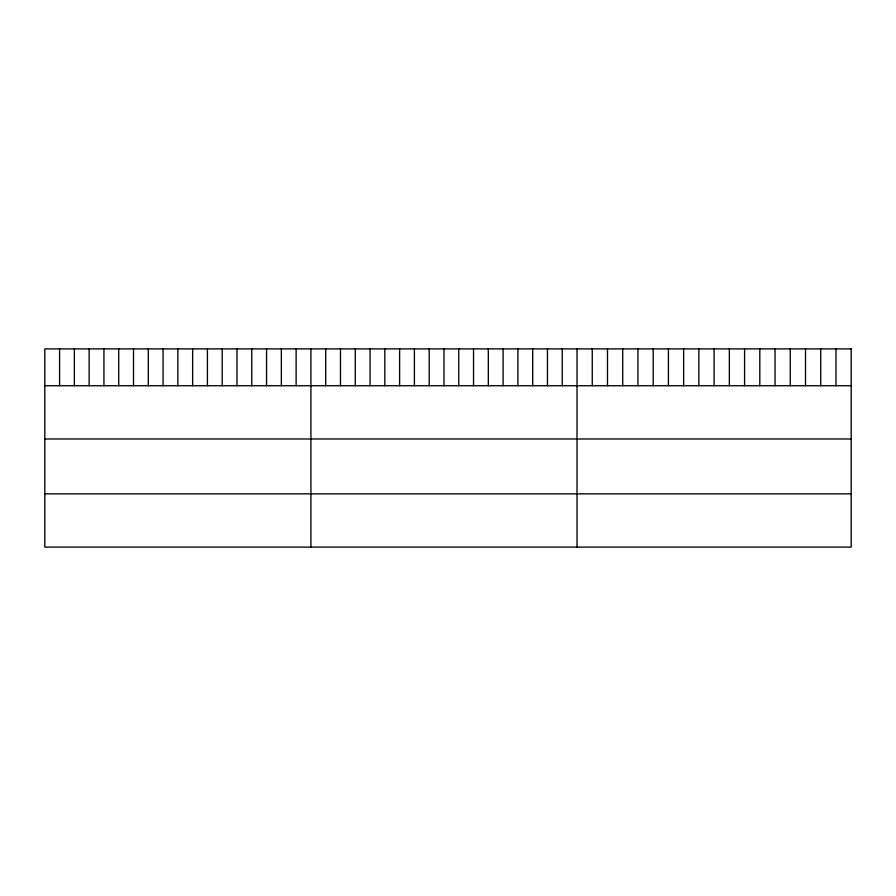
<?xml version="1.0" encoding="UTF-8"?>
<svg xmlns="http://www.w3.org/2000/svg" width="896" height="896" viewBox="0 0 896 896"><rect width="100%" height="100%" fill="white"/><g stroke="black" fill="none" stroke-linecap="round" stroke-linejoin="round"><path stroke-width="1.34" d="M44.8 385.739L851.2 385.739M44.8 438.984L851.2 438.984M44.8 493.853L851.2 493.853M835.968 348.902L835.968 385.739M820.736 348.902L820.736 385.739M805.504 348.902L805.504 385.739M790.272 348.902L790.272 385.739M775.04 348.902L775.04 385.739M759.808 348.902L759.808 385.739M744.576 348.902L744.576 385.739M729.344 348.902L729.344 385.739M714.112 348.902L714.112 385.739M698.88 348.902L698.88 385.739M683.648 348.902L683.648 385.739M668.416 348.902L668.416 385.739M653.184 348.902L653.184 385.739M637.952 348.902L637.952 385.739M622.72 348.902L622.72 385.739M607.488 348.902L607.488 385.739M592.256 348.902L592.256 385.739M577.024 348.902L577.024 547.098M562.24 348.902L562.24 385.739M547.456 348.902L547.456 385.739M532.672 348.902L532.672 385.739M517.888 348.902L517.888 385.739M503.104 348.902L503.104 385.739M488.32 348.902L488.32 385.739M473.536 348.902L473.536 385.739M458.752 348.902L458.752 385.739M443.968 348.902L443.968 385.739M429.184 348.902L429.184 385.739M414.4 348.902L414.4 385.739M399.616 348.902L399.616 385.739M384.832 348.902L384.832 385.739M370.048 348.902L370.048 385.739M355.264 348.902L355.264 385.739M340.48 348.902L340.48 385.739M325.696 348.902L325.696 385.739M310.912 348.902L310.912 547.098M296.128 348.902L296.128 385.739M281.344 348.902L281.344 385.739M266.56 348.902L266.56 385.739M251.776 348.902L251.776 385.739M236.992 348.902L236.992 385.739M222.208 348.902L222.208 385.739M207.424 348.902L207.424 385.739M192.64 348.902L192.64 385.739M177.856 348.902L177.856 385.739M163.072 348.902L163.072 385.739M148.288 348.902L148.288 385.739M133.504 348.902L133.504 385.739M118.72 348.902L118.72 385.739M103.936 348.902L103.936 385.739M89.152 348.902L89.152 385.739M74.368 348.902L74.368 385.739M59.584 348.902L59.584 385.739M851.2 348.902L44.8 348.902L44.8 547.098L851.2 547.098L851.2 348.902"/></g></svg>
